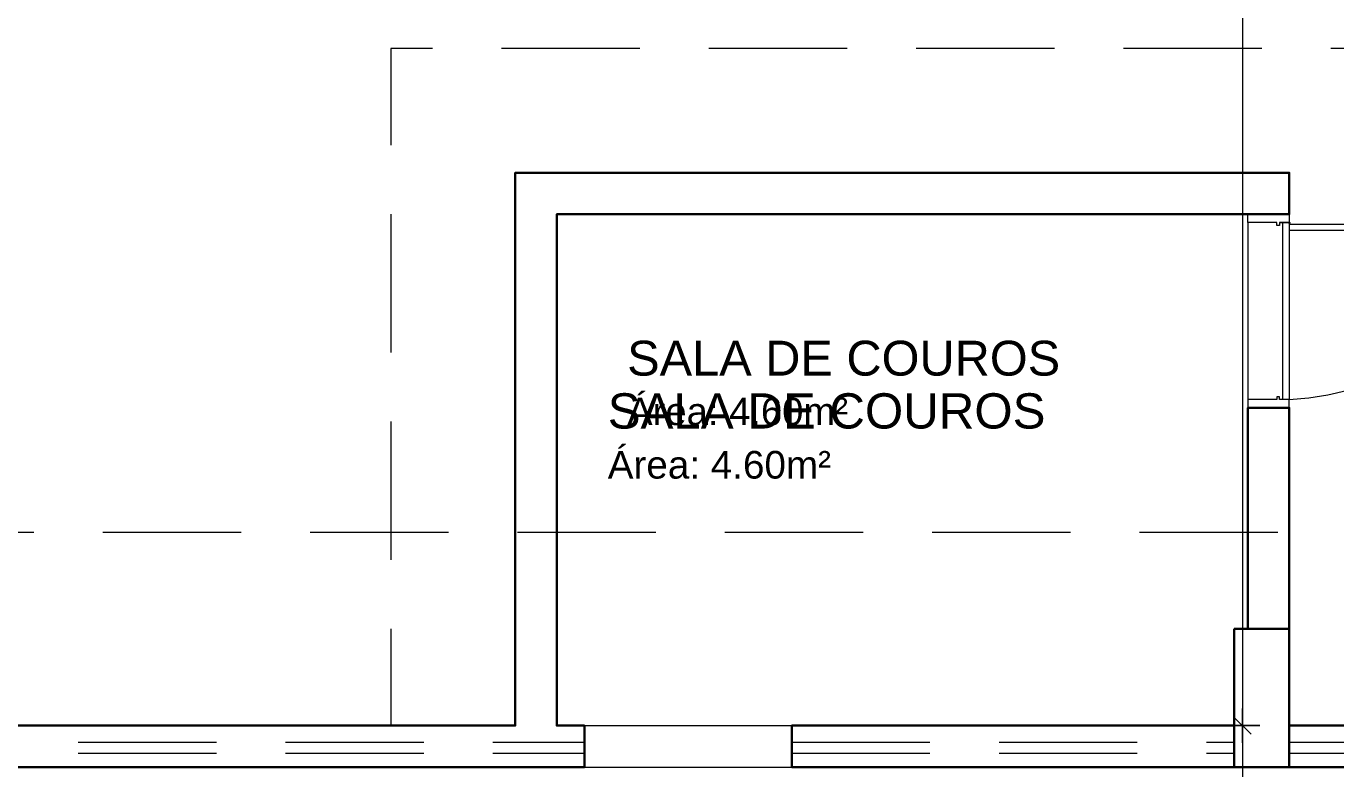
# Model space of a CAD drawing. Header units: metres. Extents: x 5 to 242, y -3 to 162.
# Drawn here: x 191.675 to 196.412, y 108.218 to 110.905 of the extents above; entities that cross this region are included whole.
import ezdxf

# ---------------------------------------------------------------- set-up
doc = ezdxf.new("R2010")
doc.units = ezdxf.units.M
doc.linetypes.add('IMPORT-Dashed _3_', pattern=[0.75, 0.5, -0.25])
doc.layers.add('1053_ARQ_BASE_MATADOURO_dwg', color=7, linetype='Continuous', lineweight=5, true_color=0x767676)
for name, color, linetype, lineweight in [('A-COTAS', 7, 'Continuous', 9), ('A-ESQ-PORTAS', 7, 'Continuous', 20), ('A-ESTRUTURA', 7, 'Continuous', 30), ('A-PAREDE', 7, 'Continuous', 30), ('A-PISO', 7, 'Continuous', 5), ('A-PROJEÇÃO', 7, 'IMPORT-Dashed _3_', 15), ('A-TEXTO1', 7, 'Continuous', 5), ('A-VISTA03', 7, 'Continuous', 9), ('A_PROJEÇÃO', 7, 'IMPORT-Dashed _3_', 5), ('PDF_Text', 7, 'Continuous', 5)]:
    doc.layers.add(name, color=color, linetype=linetype, lineweight=lineweight)
doc.styles.add('Arial_2', font='arial.ttf', dxfattribs={"height": 0.1275})
doc.styles.add('Arial_23', font='arial.ttf', dxfattribs={"height": 0.126118})
doc.styles.add('Arial_24', font='arial.ttf', dxfattribs={"height": 0.098915})
doc.styles.add('Arial_3', font='arial.ttf', dxfattribs={"height": 0.1})

# ---------------------------------------------------------------- blocks, each defined once
blk = doc.blocks.new('1053_ARQ_BASE_MATADOURO_dwg_PU-Tick-4039619-TÉRREO 1_20')
at = {"layer": 'A-COTAS', "color": 253, "true_color": 0xaaaaaa}
for p, q in [((0, -1), (0, 1)), ((1, 0), (-1, 0)), ((-0.5, -0.5), (0.5, 0.5))]:
    blk.add_line(p, q, dxfattribs=at)
blk = doc.blocks.new('1053_ARQ_BASE_MATADOURO_dwg_arq geral tgov-4039641-TÉRREO 1_20')
at = {"layer": 'A-COTAS', "color": 253, "true_color": 0xaaaaaa}
for p, q in [((39.4661, 31.6358), (39.4661, 25.2507)), ((39.4661, 25.1257), (39.4661, 16.0457))]:
    blk.add_line(p, q, dxfattribs=at)
at = {"layer": 'A-ESQ-PORTAS', "color": 253, "true_color": 0xaaaaaa, "flags": 128}
for points in [[(39.6005, 27.0082), (39.6005, 26.9982), (39.5905, 26.9982), (39.5905, 27.0082), (39.4855, 27.0082), (39.4855, 27.0382)], [(39.6355, 27.0382), (39.6355, 27.0082), (39.6005, 27.0082), (39.6355, 27.0082)], [(39.6355, 26.3382), (39.6355, 26.3682), (39.6005, 26.3682), (39.6005, 26.3782), (39.5905, 26.3782), (39.5905, 26.3682), (39.4855, 26.3682), (39.4855, 26.3382)]]:
    blk.add_lwpolyline(points, dxfattribs=at)
blk.add_lwpolyline([(40.4755, 27.0013), (39.6355, 27.0013), (39.6355, 26.9813), (40.4755, 26.9813)], close=True, dxfattribs=at)
at = {"layer": 'A-ESQ-PORTAS', "color": 253, "true_color": 0xaaaaaa}
for start, end in [(0, 180), (180, 0)]:
    blk.add_arc((39.6369, 27.005), 0.003, start, end, dxfattribs=at)
at = {"layer": 'A-ESTRUTURA', "color": 253, "true_color": 0xaaaaaa, "flags": 128}
blk.add_lwpolyline([(39.4355, 25.5382), (39.4355, 25.0382), (39.6355, 25.0382), (39.6355, 25.5382)], close=True, dxfattribs=at)
at = {"layer": 'A-PAREDE', "color": 253, "true_color": 0xaaaaaa}
blk.add_line((37.8355, 25.0382), (37.8355, 25.1882), dxfattribs=at)
at = {"layer": 'A-PAREDE', "color": 253, "true_color": 0xaaaaaa, "flags": 128}
for points in [[(36.9855, 25.1882), (37.0855, 25.1882), (36.9855, 25.1882), (36.9855, 27.0382), (39.6355, 27.0382), (39.6355, 27.1882), (36.8355, 27.1882), (36.8355, 25.1882), (34.5046, 25.1882)], [(39.4855, 25.5382), (39.4855, 26.3382), (39.6355, 26.3382), (39.6355, 25.5382)], [(37.0855, 25.1882), (37.0855, 25.0382), (34.5046, 25.0382)], [(39.3046, 25.1882), (37.8355, 25.1882), (39.4355, 25.1882)], [(39.6355, 25.1882), (41.1546, 25.1882), (41.1546, 25.0382), (39.5046, 25.0382)], [(39.3046, 25.0382), (37.8355, 25.0382), (39.4355, 25.0382)]]:
    blk.add_lwpolyline(points, dxfattribs=at)
at = {"layer": 'A-PISO', "color": 253, "true_color": 0xaaaaaa}
for p, q in [((39.4855, 27.0082), (39.4855, 26.3682)), ((39.6105, 27.0082), (39.6105, 26.3682)), ((39.6355, 27.0082), (39.6355, 26.3682))]:
    blk.add_line(p, q, dxfattribs=at)
at = {"layer": 'A-PROJEÇÃO', "color": 253, "true_color": 0xaaaaaa}
blk.add_arc((39.59, 27.3125), 0.9454, 272.7628, 339.4965, dxfattribs=at)
at = {"layer": 'A-VISTA03', "color": 253, "true_color": 0xaaaaaa}
for p, q in [((37.0855, 25.1882), (37.8355, 25.1882)), ((37.0855, 25.0382), (37.8355, 25.0382))]:
    blk.add_line(p, q, dxfattribs=at)
at = {"layer": 'A_PROJEÇÃO', "color": 253, "true_color": 0xaaaaaa}
for p, q in [((34.5046, 25.1282), (37.0855, 25.1282)), ((37.8355, 25.1282), (39.4355, 25.1282)), ((39.6355, 25.1282), (44.3046, 25.1282)), ((34.5046, 25.0882), (37.0855, 25.0882)), ((37.8355, 25.0882), (39.4355, 25.0882)), ((39.6355, 25.0882), (44.3046, 25.0882))]:
    blk.add_line(p, q, dxfattribs=at)
at = {"layer": 'A_PROJEÇÃO', "color": 253, "true_color": 0xaaaaaa, "flags": 128}
for points in [[(40.0855, 25.1882), (40.0855, 27.6382), (36.3855, 27.6382), (36.3855, 25.1882)], [(28.6296, 25.1021), (28.6296, 25.8882), (55.2046, 25.8882), (55.2046, 15.2832)]]:
    blk.add_lwpolyline(points, dxfattribs=at)
for xscale, yscale, zscale, rotation in [(0.0625, 0.0625, 0.0625, 269.9999999999996), (0.06250000000000001, 0.06250000000000001, 0.06250000000000001, 89.99999999999962)]:
    blk.add_blockref('1053_ARQ_BASE_MATADOURO_dwg_PU-Tick-4039619-TÉRREO 1_20', (39.4661, 25.1882), dxfattribs=dict(xscale=xscale, yscale=yscale, zscale=zscale, rotation=rotation))
at = {"layer": 'A-TEXTO1', "attachment_point": 1, "line_spacing_factor": 0.941778}
for s, insert, char_height, width, style in [('SALA DE COUROS', (37.17, 26.3906), 0.1275, 1.890301, 'Arial_2'), ('Área: 4.60m²', (37.17, 26.182), 0.1, 0.964717, 'Arial_3')]:
    blk.add_mtext(s, dxfattribs=dict(at, insert=insert, char_height=char_height, width=width, style=style))
blk = doc.blocks.new('1053_ARQ_BASE_MATADOURO_dwg_ARQ GALPAO TGOV-4039645-TÉRREO 1_20')
at = {"layer": 'PDF_Text', "attachment_point": 1, "line_spacing_factor": 0.941778}
for s, insert, char_height, width, style in [('SALA DE COUROS', (-4.8245, 16.7248), 0.126118, 1.869714, 'Arial_23'), ('Área: 4.60m²', (-4.8245, 16.5185), 0.098915, 0.954241, 'Arial_24')]:
    blk.add_mtext(s, dxfattribs=dict(at, insert=insert, char_height=char_height, width=width, style=style))
blk = doc.blocks.new('1053_ARQ_BASE_MATADOURO_dwg-3625622-TÉRREO 1_20')
for name, p in [('1053_ARQ_BASE_MATADOURO_dwg_arq geral tgov-4039641-TÉRREO 1_20', (130.2098, 83.186)), ('1053_ARQ_BASE_MATADOURO_dwg_ARQ GALPAO TGOV-4039645-TÉRREO 1_20', (172.2746, 93.0419))]:
    blk.add_blockref(name, p)

msp = doc.modelspace()

# ---------------------------------------------------------------- block references
at = {"layer": '1053_ARQ_BASE_MATADOURO_dwg', "color": 253, "true_color": 0xaaaaaa}
msp.add_blockref('1053_ARQ_BASE_MATADOURO_dwg-3625622-TÉRREO 1_20', (26.3988, 0), dxfattribs=at)

doc.saveas('drawing.dxf')
